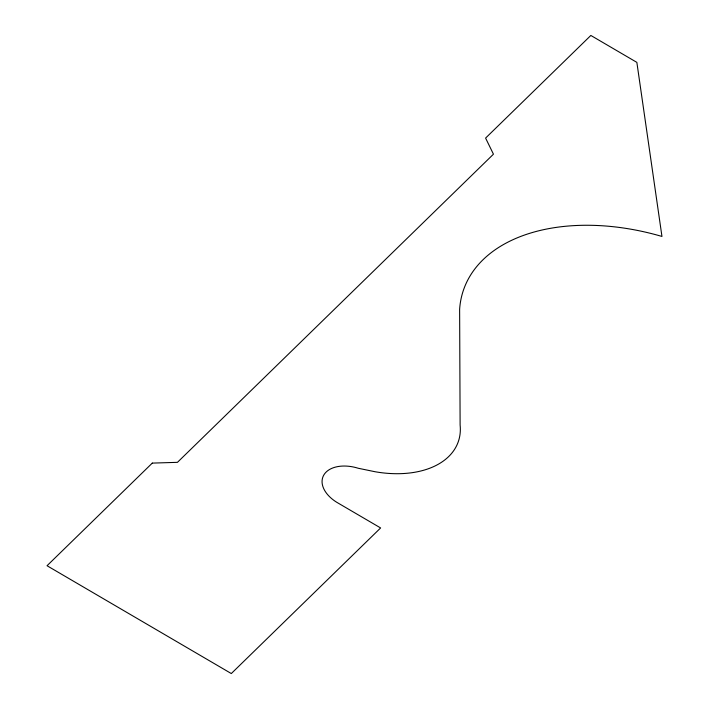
<?xml version="1.0" encoding="UTF-8"?>
<svg xmlns="http://www.w3.org/2000/svg" width="709" height="709" viewBox="0 0 709 709"><rect width="100%" height="100%" fill="white"/><g stroke="black" fill="none" stroke-linecap="round" stroke-linejoin="round"><path stroke-width="1.06" d="M152.293 463.101L47.042 565.729L231.302 673.55L380.618 527.948L336.624 502.211A32.153 20.189 19.2 0 1 324.084 474.587A32.153 20.189 19.2 0 1 358.24 468.259L374.955 471.715A91.709 57.589 19.2 0 0 460.114 425.063L459.627 309.328A184.686 115.975 19.2 0 1 661.958 236.443L636.859 62.374L590.845 35.45L485.594 138.087L493.455 154.181L177.445 462.339L152.293 463.101"/></g></svg>
